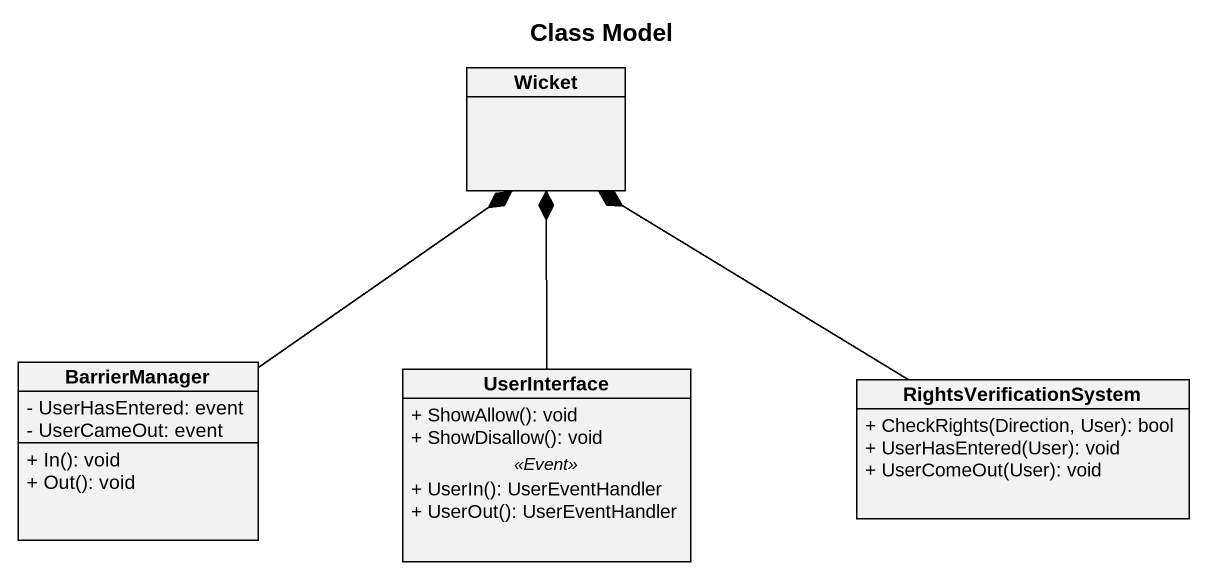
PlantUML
@startuml
title Class Model
hide circle
hide empty members
skinparam classAttributeIconSize 0
class Wicket
class BarrierManager {
  - UserHasEntered: event
  - UserCameOut: event
  + In(): void
  + Out(): void
}
class UserInterface {
  + ShowAllow(): void
  + ShowDisallow(): void
  .. <<Event>> ..
  + UserIn(): UserEventHandler
  + UserOut(): UserEventHandler
}
class RightsVerificationSystem {
  + CheckRights(Direction, User): bool
  + UserHasEntered(User): void
  + UserComeOut(User): void
}
BarrierManager -up-* Wicket
UserInterface -up-* Wicket
RightsVerificationSystem -up-* Wicket
@enduml
